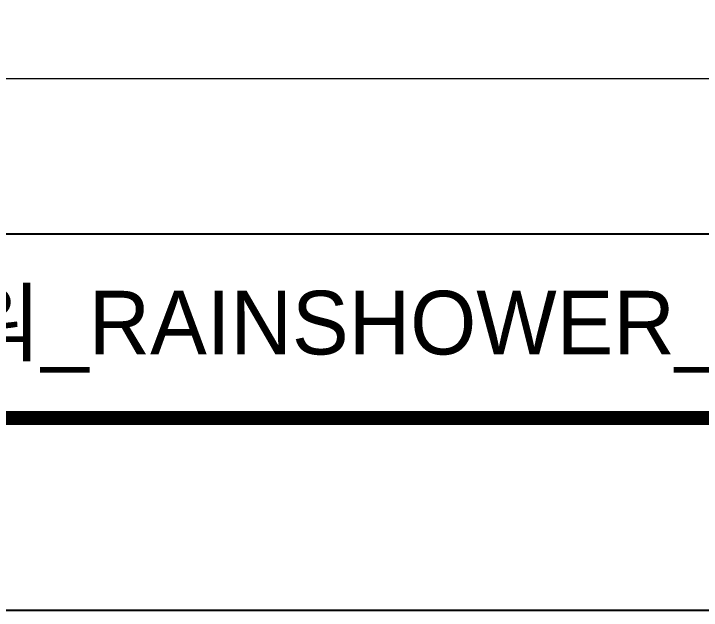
# Model space of a CAD drawing. Extents: x 4791 to 7950, y -233 to 2082.
# Drawn here: x 5806.5 to 6160.7, y -233.1 to 74.3 of the extents above; entities that cross this region are included whole.
import ezdxf

# ---------------------------------------------------------------- set-up
doc = ezdxf.new("R2010")
doc.units = 0
doc.header["$LTSCALE"] = 1.7
doc.header["$MEASUREMENT"] = 0
doc.layers.get('0').update_dxf_attribs({"linetype": 'CONTINUOUS'})
doc.layers.add('치수선', color=7, linetype='CONTINUOUS', lineweight=20)
doc.styles.add('Daelim Dimension', font='')
doc.styles.get('Daelim Dimension').set_extended_font_data('나눔고딕')

msp = doc.modelspace()

# ---------------------------------------------------------------- linework, layer by layer
at = {"color": 5}
msp.add_line((4841.7, -39.16), (7385.75, -39.16), dxfattribs=at)
at = {"ltscale": 0.5}
msp.add_lwpolyline([(4790.89, -233.13), (7950.41, -233.13), (7950.41, 2081.91), (4790.89, 2081.91)], close=True, dxfattribs=at)
at = {"color": 5, "linetype": 'ByBlock', "lineweight": 200, "const_width": 7.28}
msp.add_lwpolyline([(4841.7, -134), (7899.3, -134), (7899.3, 2028.16), (4841.7, 2028.16)], close=True, dxfattribs=at)
at = {"layer": '치수선'}
msp.add_line((6763.76, 40.7), (5283.92, 40.7), dxfattribs=at)

# ---------------------------------------------------------------- texts
at = {"color": 2, "insert": (5408.92, -68.5), "char_height": 32.7922, "width": 1690.8269, "attachment_point": 1, "style": 'Daelim Dimension'}
msp.add_mtext('{\\fPretendard Variable SemiBold|b0|i0|c129|p2;대림바스(주)} 레인샤워_RAINSHOWER_수납형레인샤워수전_DL B7010', dxfattribs=at)

doc.saveas('drawing.dxf')
